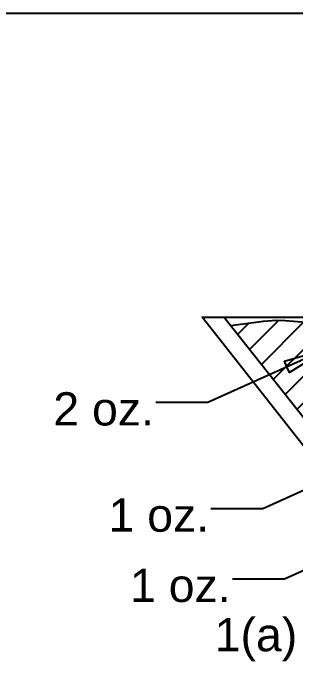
# Model space of a CAD drawing. Header units: metres. Extents: x -2.9 to 16.5, y 0 to 11.5.
# Drawn here: x 1.713 to 2.138, y 10.555 to 11.546 of the extents above; entities that cross this region are included whole.
import ezdxf

# ---------------------------------------------------------------- set-up
doc = ezdxf.new("R2010")
doc.units = ezdxf.units.M
doc.layers.add('bourbon - whiskey', color=35, linetype='Continuous')
doc.styles.get("Standard").update_dxf_attribs({"font": 'arial.ttf'})

# ---------------------------------------------------------------- blocks, each defined once
blk = doc.blocks.new('A$C3C0D392B')
blk.add_lwpolyline([(0, 0), (-0.18425, -0.0829), (-0.26258, -0.0829)])
blk.add_lwpolyline([(-0.06532, -0.02941), (-0.06912, -0.02084), (-0.03455, -0.01042), (0, 0), (-0.0307, -0.01893), (-0.06147, -0.03788), (-0.06532, -0.02941)], close=True)

msp = doc.modelspace()

# ---------------------------------------------------------------- hatches: boundary and pattern name
at = {"layer": 'bourbon - whiskey'}
h = msp.add_hatch(dxfattribs=at)
h.set_pattern_fill('ANSI31', color=256, scale=0.009, style=0)
h.paths.add_polyline_path([(2.69082, 10.94595), (2.79902, 11.08104), (2.76771, 11.0768), (2.74845, 11.07756), (2.66479, 11.08245), (2.62285, 11.08087), (2.5807, 11.07615), (2.44118, 11.07926), (2.43204, 11.06672), (2.43697, 11.07936), (2.40259, 11.08012), (2.30971, 11.07605), (2.21606, 11.07615), (2.1349, 11.08277), (2.1221, 11.08359), (2.10907, 11.08434), (2.0896, 11.08272), (2.03996, 11.07615), (2.14303, 10.94595)])

# ---------------------------------------------------------------- linework, layer by layer
msp.add_line((2.41534, 10.60198), (2.03024, 11.08843))
for points in [[(0.01042, 11.5461), (16.5118, 11.5461), (16.5118, 0.01042), (0.01042, 0.01042), (0.01042, 11.5461)], [(2.80493, 11.08843), (2.83114, 11.08843), (2.43699, 10.5824), (2.45267, 10.01952), (2.67028, 9.98426), (2.67028, 9.96651), (2.17022, 9.96651), (2.17022, 9.99007), (2.38392, 10.01952), (2.3957, 10.5824), (1.99764, 11.08843), (2.03024, 11.08843), (2.80493, 11.08843)]]:
    msp.add_lwpolyline(points, close=True)
msp.add_lwpolyline([(2.03996, 11.07615), (2.0896, 11.08272), (2.10907, 11.08434), (2.1221, 11.08359), (2.1349, 11.08277), (2.21606, 11.07615), (2.30971, 11.07605), (2.40259, 11.08012), (2.5807, 11.07615), (2.62285, 11.08087), (2.66479, 11.08245), (2.74845, 11.07756), (2.76771, 11.0768), (2.79902, 11.08104), (2.79902, 11.08104)])

# ---------------------------------------------------------------- block references
for p in [(2.1902, 11.04311), (2.27308, 10.88324), (2.30551, 10.77741)]:
    msp.add_blockref('A$C3C0D392B', p)

# ---------------------------------------------------------------- texts
at = {"char_height": 0.05, "width": 0.2980208, "attachment_point": 5}
for s, insert in [('2 oz.', (1.84938, 10.95029)), ('1 oz.', (1.93226, 10.79042)), ('1 oz.', (1.96469, 10.68459)), ('1(a)', (2.07843, 10.60336))]:
    msp.add_mtext(s, dxfattribs=dict(at, insert=insert))

doc.saveas('drawing.dxf')
